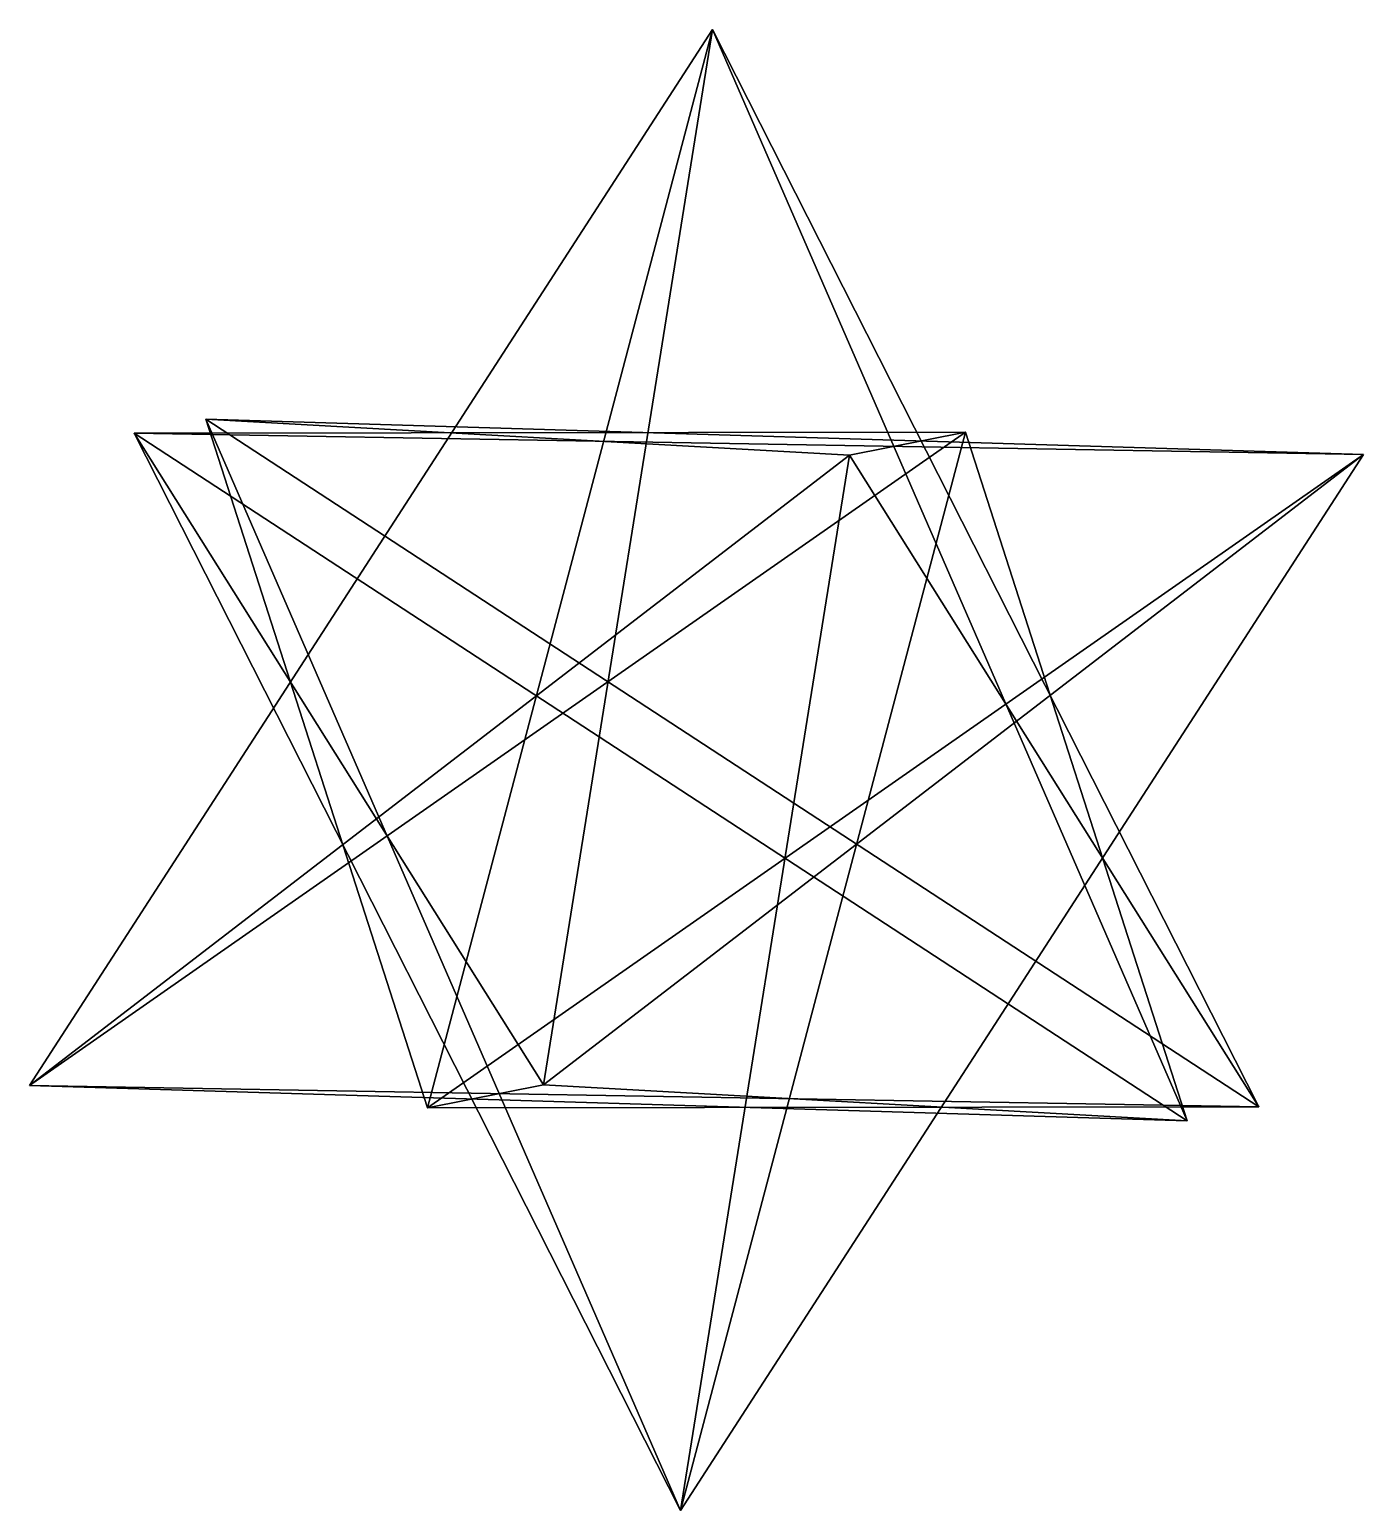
# Model space of a CAD drawing. Header units: metres. Extents: x -191 to 191, y -212 to 212.
import ezdxf

# ---------------------------------------------------------------- set-up
doc = ezdxf.new("R2010")
doc.units = ezdxf.units.M

msp = doc.modelspace()

# ---------------------------------------------------------------- linework, layer by layer
for p, q in [((-76.88, -96.49, -261.05), (4.61, 211.55, -428.74)), ((140.14, -100.23, -310.11), (4.61, 211.55, -428.74)), ((4.61, 211.55, -428.74), (160.65, -96.2, -531.65)), ((4.61, 211.55, -428.74), (140.14, -100.23, -310.11)), ((4.61, 211.55, -428.74), (-190.51, -90.15, -452.28)), ((-190.51, -90.15, -452.28), (4.61, 211.55, -428.74)), ((4.61, 211.55, -428.74), (-76.88, -96.49, -261.05)), ((-43.71, -89.97, -619.52), (4.61, 211.55, -428.74)), ((4.61, 211.55, -428.74), (-43.71, -89.97, -619.52)), ((160.65, -96.2, -531.65), (4.61, 211.55, -428.74)), ((-4.61, -211.55, -437.28), (-140.14, 100.23, -555.92)), ((-140.14, 100.23, -555.92), (-76.88, -96.49, -261.05)), ((43.71, 89.97, -246.5), (-140.14, 100.23, -555.92)), ((-140.14, 100.23, -555.92), (190.51, 90.15, -413.74)), ((-140.14, 100.23, -555.92), (-4.61, -211.55, -437.28)), ((160.65, -96.2, -531.65), (-140.14, 100.23, -555.92)), ((-76.88, -96.49, -261.05), (-140.14, 100.23, -555.92)), ((-140.14, 100.23, -555.92), (43.71, 89.97, -246.5)), ((190.51, 90.15, -413.74), (-140.14, 100.23, -555.92)), ((-140.14, 100.23, -555.92), (160.65, -96.2, -531.65)), ((76.88, 96.49, -604.98), (-190.51, -90.15, -452.28)), ((-190.51, -90.15, -452.28), (76.88, 96.49, -604.98)), ((-160.65, 96.2, -334.37), (76.88, 96.49, -604.98)), ((76.88, 96.49, -604.98), (-160.65, 96.2, -334.37)), ((-43.71, -89.97, -619.52), (-160.65, 96.2, -334.37)), ((-160.65, 96.2, -334.37), (-4.61, -211.55, -437.28)), ((190.51, 90.15, -413.74), (-160.65, 96.2, -334.37)), ((140.14, -100.23, -310.11), (-160.65, 96.2, -334.37)), ((-160.65, 96.2, -334.37), (190.51, 90.15, -413.74)), ((-160.65, 96.2, -334.37), (-43.71, -89.97, -619.52)), ((-4.61, -211.55, -437.28), (-160.65, 96.2, -334.37)), ((-160.65, 96.2, -334.37), (140.14, -100.23, -310.11)), ((-4.61, -211.55, -437.28), (76.88, 96.49, -604.98)), ((76.88, 96.49, -604.98), (-4.61, -211.55, -437.28)), ((43.71, 89.97, -246.5), (76.88, 96.49, -604.98)), ((76.88, 96.49, -604.98), (43.71, 89.97, -246.5)), ((76.88, 96.49, -604.98), (140.14, -100.23, -310.11)), ((140.14, -100.23, -310.11), (76.88, 96.49, -604.98)), ((43.71, 89.97, -246.5), (-190.51, -90.15, -452.28)), ((-190.51, -90.15, -452.28), (43.71, 89.97, -246.5)), ((190.51, 90.15, -413.74), (-76.88, -96.49, -261.05)), ((-76.88, -96.49, -261.05), (190.51, 90.15, -413.74)), ((190.51, 90.15, -413.74), (-43.71, -89.97, -619.52)), ((-43.71, -89.97, -619.52), (190.51, 90.15, -413.74)), ((190.51, 90.15, -413.74), (-4.61, -211.55, -437.28)), ((-4.61, -211.55, -437.28), (190.51, 90.15, -413.74)), ((-4.61, -211.55, -437.28), (43.71, 89.97, -246.5)), ((43.71, 89.97, -246.5), (-4.61, -211.55, -437.28)), ((160.65, -96.2, -531.65), (43.71, 89.97, -246.5)), ((43.71, 89.97, -246.5), (160.65, -96.2, -531.65)), ((160.65, -96.2, -531.65), (-190.51, -90.15, -452.28)), ((-190.51, -90.15, -452.28), (140.14, -100.23, -310.11)), ((-190.51, -90.15, -452.28), (160.65, -96.2, -531.65)), ((140.14, -100.23, -310.11), (-190.51, -90.15, -452.28)), ((-76.88, -96.49, -261.05), (-43.71, -89.97, -619.52)), ((-43.71, -89.97, -619.52), (-76.88, -96.49, -261.05)), ((140.14, -100.23, -310.11), (-43.71, -89.97, -619.52)), ((-43.71, -89.97, -619.52), (140.14, -100.23, -310.11)), ((-76.88, -96.49, -261.05), (160.65, -96.2, -531.65)), ((160.65, -96.2, -531.65), (-76.88, -96.49, -261.05))]:
    msp.add_line(p, q)

doc.saveas('drawing.dxf')
